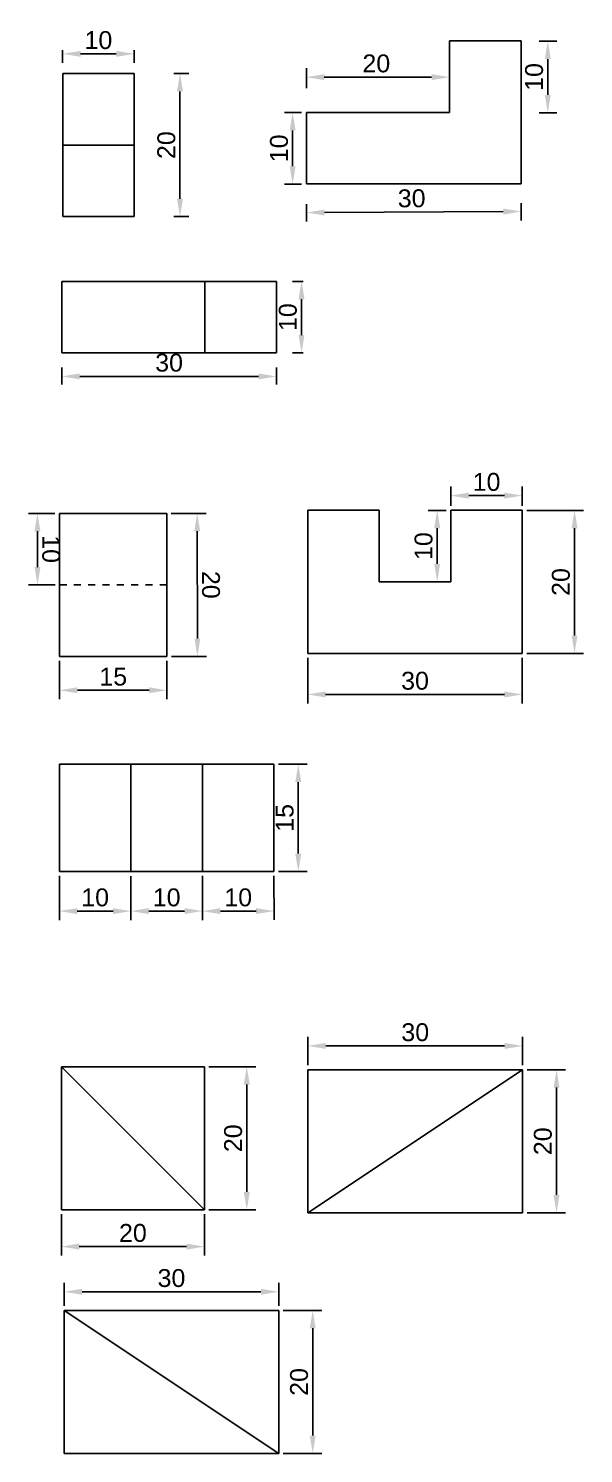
# Model space of a CAD drawing. Header units: millimetres. Extents: x 3000 to 3094, y 3015 to 3398.
# Drawn here: x 3005.2 to 3082.8, y 3198.6 to 3397.8 of the extents above; entities that cross this region are included whole.
import ezdxf

# ---------------------------------------------------------------- set-up
doc = ezdxf.new("R2010")
doc.units = ezdxf.units.MM
doc.linetypes.add('JIS_02_1.0', pattern=[2, 1, -1])
doc.layers.add('kesikli', color=7, linetype='JIS_02_1.0')
doc.styles.get("Standard").update_dxf_attribs({"font": 'arial.ttf'})
doc.dimstyles.new('ISO-25', dxfattribs={"dimtxt": 2.5, "dimasz": 2.5, "dimexe": 1.25, "dimexo": 0.625, "dimtad": 1, "dimtxsty": 'Standard', "dimcen": 2.5, "dimadec": 0, "dimazin": 0, "dimtfac": 1, "dimtmove": 0, "dimatfit": 3, "dimfxl": 1, "dimarcsym": 0})

# ---------------------------------------------------------------- blocks, each defined once
blk = doc.blocks.new('*D5')
at = {"color": 0, "lineweight": -2, "transparency": 16777216}
for p, q in [((3044.07, 3373.26), (3044.09, 3370.85)), ((3074.07, 3373.41), (3074.09, 3371)), ((3046.58, 3372.12), (3071.58, 3372.24))]:
    blk.add_line(p, q, dxfattribs=at)
at = {"color": 0, "transparency": 16777216}
for points in [[(3046.58, 3372.53), (3046.58, 3371.7), (3044.08, 3372.1)], [(3071.58, 3372.66), (3071.58, 3371.82), (3074.08, 3372.25)]]:
    blk.add_solid(points, dxfattribs=at)
at = {"layer": 'Defpoints', "color": 0, "transparency": 16777216}
for p in [(3044.07, 3373.88), (3074.07, 3374.03), (3074.08, 3372.25)]:
    blk.add_point(p, dxfattribs=at)
at = {"color": 0, "transparency": 16777216, "insert": (3058.77, 3374.08), "char_height": 2.5, "attachment_point": 5, "rotation": 0.2884}
blk.add_mtext('30', dxfattribs=at)
blk = doc.blocks.new('*D8')
at = {"color": 0, "lineweight": -2, "transparency": 16777216}
for p, q in [((3044.06, 3389.5), (3044.06, 3392.29)), ((3046.56, 3391.04), (3061.56, 3391.04)), ((3064.06, 3389.5), (3064.06, 3392.29))]:
    blk.add_line(p, q, dxfattribs=at)
at = {"color": 0, "transparency": 16777216}
for points in [[(3046.56, 3391.45), (3046.56, 3390.62), (3044.06, 3391.04)], [(3061.56, 3391.45), (3061.56, 3390.62), (3064.06, 3391.04)]]:
    blk.add_solid(points, dxfattribs=at)
at = {"layer": 'Defpoints', "color": 0, "transparency": 16777216}
for p in [(3064.06, 3391.04), (3044.06, 3388.87), (3064.06, 3388.87)]:
    blk.add_point(p, dxfattribs=at)
at = {"color": 0, "transparency": 16777216, "insert": (3053.83, 3392.94), "char_height": 2.5, "attachment_point": 5}
blk.add_mtext('20', dxfattribs=at)
blk = doc.blocks.new('*D9')
at = {"color": 0, "lineweight": -2, "transparency": 16777216}
for p, q in [((3041.01, 3386.08), (3043.38, 3386.08)), ((3042.13, 3383.58), (3042.13, 3378.58)), ((3041.01, 3376.08), (3043.38, 3376.08))]:
    blk.add_line(p, q, dxfattribs=at)
at = {"color": 0, "transparency": 16777216}
for points in [[(3041.71, 3383.58), (3042.55, 3383.58), (3042.13, 3386.08)], [(3041.71, 3378.58), (3042.55, 3378.58), (3042.13, 3376.08)]]:
    blk.add_solid(points, dxfattribs=at)
at = {"layer": 'Defpoints', "color": 0, "transparency": 16777216}
for p in [(3040.39, 3386.08), (3040.39, 3376.08), (3042.13, 3376.08)]:
    blk.add_point(p, dxfattribs=at)
at = {"color": 0, "transparency": 16777216, "insert": (3040.23, 3381.08), "char_height": 2.5, "attachment_point": 5, "rotation": 90}
blk.add_mtext('10', dxfattribs=at)
blk = doc.blocks.new('*D10')
at = {"color": 0, "lineweight": -2, "transparency": 16777216}
for p, q in [((3076.6, 3396.06), (3079.05, 3396.06)), ((3077.8, 3393.56), (3077.8, 3388.56)), ((3076.6, 3386.06), (3079.05, 3386.06))]:
    blk.add_line(p, q, dxfattribs=at)
at = {"color": 0, "transparency": 16777216}
for points in [[(3077.38, 3393.56), (3078.22, 3393.56), (3077.8, 3396.06)], [(3077.38, 3388.56), (3078.22, 3388.56), (3077.8, 3386.06)]]:
    blk.add_solid(points, dxfattribs=at)
at = {"layer": 'Defpoints', "color": 0, "transparency": 16777216}
for p in [(3075.97, 3396.06), (3075.97, 3386.06), (3077.8, 3386.06)]:
    blk.add_point(p, dxfattribs=at)
at = {"color": 0, "transparency": 16777216, "insert": (3075.9, 3391.06), "char_height": 2.5, "attachment_point": 5, "rotation": 90}
blk.add_mtext('10', dxfattribs=at)
blk = doc.blocks.new('*D11')
at = {"color": 0, "lineweight": -2, "transparency": 16777216}
for p, q in [((3009.98, 3394.79), (3009.98, 3393.04)), ((3012.48, 3394.29), (3017.48, 3394.29)), ((3019.98, 3394.79), (3019.98, 3393.04))]:
    blk.add_line(p, q, dxfattribs=at)
at = {"color": 0, "transparency": 16777216}
for points in [[(3012.48, 3394.71), (3012.48, 3393.88), (3009.98, 3394.29)], [(3017.48, 3394.71), (3017.48, 3393.88), (3019.98, 3394.29)]]:
    blk.add_solid(points, dxfattribs=at)
at = {"layer": 'Defpoints', "color": 0, "transparency": 16777216}
for p in [(3009.98, 3395.41), (3019.98, 3395.41), (3019.98, 3394.29)]:
    blk.add_point(p, dxfattribs=at)
at = {"color": 0, "transparency": 16777216, "insert": (3014.98, 3396.2), "char_height": 2.5, "attachment_point": 5}
blk.add_mtext('10', dxfattribs=at)
blk = doc.blocks.new('*D12')
at = {"color": 0, "lineweight": -2, "transparency": 16777216}
for p, q in [((3025.52, 3391.53), (3027.63, 3391.53)), ((3026.38, 3389.03), (3026.38, 3374.03)), ((3025.52, 3371.53), (3027.63, 3371.53))]:
    blk.add_line(p, q, dxfattribs=at)
at = {"color": 0, "transparency": 16777216}
for points in [[(3025.96, 3389.03), (3026.8, 3389.03), (3026.38, 3391.53)], [(3025.96, 3374.03), (3026.8, 3374.03), (3026.38, 3371.53)]]:
    blk.add_solid(points, dxfattribs=at)
at = {"layer": 'Defpoints', "color": 0, "transparency": 16777216}
for p in [(3024.89, 3391.53), (3024.89, 3371.53), (3026.38, 3371.53)]:
    blk.add_point(p, dxfattribs=at)
at = {"color": 0, "transparency": 16777216, "insert": (3024.48, 3381.53), "char_height": 2.5, "attachment_point": 5, "rotation": 90}
blk.add_mtext('20', dxfattribs=at)
blk = doc.blocks.new('*D13')
at = {"color": 0, "lineweight": -2, "transparency": 16777216}
for p, q in [((3009.86, 3348.08), (3009.86, 3350.44)), ((3012.36, 3349.19), (3037.36, 3349.19)), ((3039.86, 3348.08), (3039.86, 3350.44))]:
    blk.add_line(p, q, dxfattribs=at)
at = {"color": 0, "transparency": 16777216}
for points in [[(3012.36, 3349.61), (3012.36, 3348.78), (3009.86, 3349.19)], [(3037.36, 3349.61), (3037.36, 3348.78), (3039.86, 3349.19)]]:
    blk.add_solid(points, dxfattribs=at)
at = {"layer": 'Defpoints', "color": 0, "transparency": 16777216}
for p in [(3039.86, 3349.19), (3009.86, 3347.46), (3039.86, 3347.46)]:
    blk.add_point(p, dxfattribs=at)
at = {"color": 0, "transparency": 16777216, "insert": (3024.86, 3351.1), "char_height": 2.5, "attachment_point": 5}
blk.add_mtext('30', dxfattribs=at)
blk = doc.blocks.new('*D14')
at = {"color": 0, "lineweight": -2, "transparency": 16777216}
for p, q in [((3043.62, 3362.48), (3042.13, 3362.48)), ((3043.38, 3359.98), (3043.38, 3354.98)), ((3043.62, 3352.48), (3042.13, 3352.48))]:
    blk.add_line(p, q, dxfattribs=at)
at = {"color": 0, "transparency": 16777216}
for points in [[(3042.96, 3359.98), (3043.79, 3359.98), (3043.38, 3362.48)], [(3042.96, 3354.98), (3043.79, 3354.98), (3043.38, 3352.48)]]:
    blk.add_solid(points, dxfattribs=at)
at = {"layer": 'Defpoints', "color": 0, "transparency": 16777216}
for p in [(3044.24, 3362.48), (3043.38, 3352.48), (3044.24, 3352.48)]:
    blk.add_point(p, dxfattribs=at)
at = {"color": 0, "transparency": 16777216, "insert": (3041.47, 3357.48), "char_height": 2.5, "attachment_point": 5, "rotation": 90}
blk.add_mtext('10', dxfattribs=at)
blk = doc.blocks.new('*D17')
at = {"layer": 'Defpoints', "color": 0, "lineweight": -2, "transparency": 16777216}
for p, q in [((3044.24, 3309.85), (3044.24, 3303.48)), ((3074.24, 3309.85), (3074.24, 3303.48)), ((3046.74, 3304.73), (3071.74, 3304.73))]:
    blk.add_line(p, q, dxfattribs=at)
at = {"layer": 'Defpoints', "color": 0, "transparency": 16777216}
for p in [(3044.24, 3310.47), (3074.24, 3310.47), (3074.24, 3304.73)]:
    blk.add_point(p, dxfattribs=at)
for points in [[(3046.74, 3305.15), (3046.74, 3304.31), (3044.24, 3304.73)], [(3071.74, 3305.15), (3071.74, 3304.31), (3074.24, 3304.73)]]:
    blk.add_solid(points, dxfattribs=at)
at = {"layer": 'Defpoints', "color": 0, "transparency": 16777216, "insert": (3059.24, 3306.63), "char_height": 2.5, "attachment_point": 5}
blk.add_mtext('30', dxfattribs=at)
blk = doc.blocks.new('*D18')
at = {"layer": 'Defpoints', "color": 0, "lineweight": -2, "transparency": 16777216}
for p, q in [((3074.86, 3330.47), (3082.79, 3330.47)), ((3081.54, 3327.97), (3081.54, 3312.97)), ((3074.86, 3310.47), (3082.79, 3310.47))]:
    blk.add_line(p, q, dxfattribs=at)
at = {"layer": 'Defpoints', "color": 0, "transparency": 16777216}
for p in [(3074.24, 3330.47), (3074.24, 3310.47), (3081.54, 3310.47)]:
    blk.add_point(p, dxfattribs=at)
for points in [[(3081.13, 3327.97), (3081.96, 3327.97), (3081.54, 3330.47)], [(3081.13, 3312.97), (3081.96, 3312.97), (3081.54, 3310.47)]]:
    blk.add_solid(points, dxfattribs=at)
at = {"layer": 'Defpoints', "color": 0, "transparency": 16777216, "insert": (3079.64, 3320.45), "char_height": 2.5, "attachment_point": 5, "rotation": 90}
blk.add_mtext('20', dxfattribs=at)
blk = doc.blocks.new('*D19')
at = {"layer": 'Defpoints', "color": 0, "lineweight": -2, "transparency": 16777216}
for p, q in [((3064.24, 3331.1), (3064.24, 3333.78)), ((3074.24, 3331.1), (3074.24, 3333.78)), ((3066.74, 3332.53), (3071.74, 3332.53))]:
    blk.add_line(p, q, dxfattribs=at)
at = {"layer": 'Defpoints', "color": 0, "transparency": 16777216}
for p in [(3074.24, 3332.53), (3064.24, 3330.47), (3074.24, 3330.47)]:
    blk.add_point(p, dxfattribs=at)
for points in [[(3066.74, 3332.95), (3066.74, 3332.11), (3064.24, 3332.53)], [(3071.74, 3332.95), (3071.74, 3332.11), (3074.24, 3332.53)]]:
    blk.add_solid(points, dxfattribs=at)
at = {"layer": 'Defpoints', "color": 0, "transparency": 16777216, "insert": (3069.24, 3334.43), "char_height": 2.5, "attachment_point": 5}
blk.add_mtext('10', dxfattribs=at)
blk = doc.blocks.new('*D20')
at = {"layer": 'Defpoints', "color": 0, "lineweight": -2, "transparency": 16777216}
for p, q in [((3063.61, 3330.47), (3061.09, 3330.47)), ((3062.34, 3327.97), (3062.34, 3322.97)), ((3063.61, 3320.47), (3061.09, 3320.47))]:
    blk.add_line(p, q, dxfattribs=at)
at = {"layer": 'Defpoints', "color": 0, "transparency": 16777216}
for p in [(3064.24, 3330.47), (3062.34, 3320.47), (3064.24, 3320.47)]:
    blk.add_point(p, dxfattribs=at)
for points in [[(3061.92, 3327.97), (3062.76, 3327.97), (3062.34, 3330.47)], [(3061.92, 3322.97), (3062.76, 3322.97), (3062.34, 3320.47)]]:
    blk.add_solid(points, dxfattribs=at)
at = {"layer": 'Defpoints', "color": 0, "transparency": 16777216, "insert": (3060.44, 3325.47), "char_height": 2.5, "attachment_point": 5, "rotation": 90}
blk.add_mtext('10', dxfattribs=at)
blk = doc.blocks.new('*D21')
at = {"layer": 'Defpoints', "color": 0, "lineweight": -2, "transparency": 16777216}
for p, q in [((3040.14, 3294.97), (3044.17, 3294.97)), ((3042.92, 3292.47), (3042.92, 3282.47)), ((3040.14, 3279.97), (3044.17, 3279.97))]:
    blk.add_line(p, q, dxfattribs=at)
at = {"layer": 'Defpoints', "color": 0, "transparency": 16777216}
for p in [(3039.52, 3294.97), (3039.52, 3279.97), (3042.92, 3279.97)]:
    blk.add_point(p, dxfattribs=at)
for points in [[(3042.5, 3292.47), (3043.34, 3292.47), (3042.92, 3294.97)], [(3042.5, 3282.47), (3043.34, 3282.47), (3042.92, 3279.97)]]:
    blk.add_solid(points, dxfattribs=at)
at = {"layer": 'Defpoints', "color": 0, "transparency": 16777216, "insert": (3041.02, 3287.47), "char_height": 2.5, "attachment_point": 5, "rotation": 90}
blk.add_mtext('15', dxfattribs=at)
blk = doc.blocks.new('*D22')
at = {"layer": 'Defpoints', "color": 0, "lineweight": -2, "transparency": 16777216}
for p, q in [((3009.55, 3309.42), (3009.55, 3304.06)), ((3024.55, 3309.42), (3024.55, 3304.06)), ((3012.05, 3305.31), (3022.05, 3305.31))]:
    blk.add_line(p, q, dxfattribs=at)
at = {"layer": 'Defpoints', "color": 0, "transparency": 16777216}
for p in [(3009.55, 3310.05), (3024.55, 3310.05), (3024.55, 3305.31)]:
    blk.add_point(p, dxfattribs=at)
for points in [[(3012.05, 3305.73), (3012.05, 3304.9), (3009.55, 3305.31)], [(3022.05, 3305.73), (3022.05, 3304.9), (3024.55, 3305.31)]]:
    blk.add_solid(points, dxfattribs=at)
at = {"layer": 'Defpoints', "color": 0, "transparency": 16777216, "insert": (3017.05, 3307.21), "char_height": 2.5, "attachment_point": 5}
blk.add_mtext('15', dxfattribs=at)
blk = doc.blocks.new('*D23')
at = {"layer": 'Defpoints', "color": 0, "lineweight": -2, "transparency": 16777216}
for p, q in [((3029.52, 3279.35), (3029.53, 3273.18)), ((3039.52, 3279.36), (3039.53, 3273.2)), ((3032.03, 3274.44), (3037.03, 3274.44))]:
    blk.add_line(p, q, dxfattribs=at)
at = {"layer": 'Defpoints', "color": 0, "transparency": 16777216}
for p in [(3029.52, 3279.97), (3039.52, 3279.99), (3039.53, 3274.45)]:
    blk.add_point(p, dxfattribs=at)
for points in [[(3032.03, 3274.85), (3032.03, 3274.02), (3029.53, 3274.43)], [(3037.03, 3274.86), (3037.03, 3274.03), (3039.53, 3274.45)]]:
    blk.add_solid(points, dxfattribs=at)
at = {"layer": 'Defpoints', "color": 0, "transparency": 16777216, "insert": (3034.52, 3276.34), "char_height": 2.5, "attachment_point": 5, "rotation": 0.0835}
blk.add_mtext('10', dxfattribs=at)
blk = doc.blocks.new('*D24')
at = {"layer": 'Defpoints', "color": 0, "lineweight": -2, "transparency": 16777216}
for p, q in [((3029.52, 3279.35), (3029.53, 3273.2)), ((3019.52, 3279.33), (3019.53, 3273.19)), ((3022.03, 3274.44), (3027.03, 3274.45))]:
    blk.add_line(p, q, dxfattribs=at)
at = {"layer": 'Defpoints', "color": 0, "transparency": 16777216}
for p in [(3019.52, 3279.96), (3029.52, 3279.97), (3029.53, 3274.45)]:
    blk.add_point(p, dxfattribs=at)
for points in [[(3022.03, 3274.86), (3022.03, 3274.02), (3019.53, 3274.44)], [(3027.03, 3274.86), (3027.03, 3274.03), (3029.53, 3274.45)]]:
    blk.add_solid(points, dxfattribs=at)
at = {"layer": 'Defpoints', "color": 0, "transparency": 16777216, "insert": (3024.52, 3276.34), "char_height": 2.5, "attachment_point": 5, "rotation": 0.0835}
blk.add_mtext('10', dxfattribs=at)
blk = doc.blocks.new('*D25')
at = {"layer": 'Defpoints', "color": 0, "lineweight": -2, "transparency": 16777216}
for p, q in [((3009.52, 3279.35), (3009.52, 3273.19)), ((3019.52, 3279.33), (3019.52, 3273.19)), ((3012.02, 3274.44), (3017.02, 3274.44))]:
    blk.add_line(p, q, dxfattribs=at)
at = {"layer": 'Defpoints', "color": 0, "transparency": 16777216}
for p in [(3009.52, 3279.97), (3019.52, 3279.96), (3019.52, 3274.44)]:
    blk.add_point(p, dxfattribs=at)
for points in [[(3012.02, 3274.85), (3012.02, 3274.02), (3009.52, 3274.44)], [(3017.02, 3274.85), (3017.02, 3274.02), (3019.52, 3274.44)]]:
    blk.add_solid(points, dxfattribs=at)
at = {"layer": 'Defpoints', "color": 0, "transparency": 16777216, "insert": (3014.52, 3276.34), "char_height": 2.5, "attachment_point": 5}
blk.add_mtext('10', dxfattribs=at)
blk = doc.blocks.new('*D26')
at = {"layer": 'Defpoints', "color": 0, "lineweight": -2, "transparency": 16777216}
for p, q in [((3025.15, 3330.05), (3030.04, 3330.05)), ((3028.79, 3327.55), (3028.81, 3312.55)), ((3025.18, 3310.05), (3030.07, 3310.05))]:
    blk.add_line(p, q, dxfattribs=at)
at = {"layer": 'Defpoints', "color": 0, "transparency": 16777216}
for p in [(3024.53, 3330.05), (3024.55, 3310.05), (3028.82, 3310.05)]:
    blk.add_point(p, dxfattribs=at)
for points in [[(3029.21, 3327.55), (3028.38, 3327.55), (3028.79, 3330.05)], [(3029.23, 3312.55), (3028.4, 3312.55), (3028.82, 3310.05)]]:
    blk.add_solid(points, dxfattribs=at)
at = {"layer": 'Defpoints', "color": 0, "transparency": 16777216, "insert": (3030.7, 3320.06), "char_height": 2.5, "attachment_point": 5, "rotation": 270.0691}
blk.add_mtext('20', dxfattribs=at)
blk = doc.blocks.new('*D27')
at = {"layer": 'Defpoints', "color": 0, "lineweight": -2, "transparency": 16777216}
for p, q in [((3008.9, 3330.05), (3005.2, 3330.04)), ((3006.46, 3327.54), (3006.46, 3322.54)), ((3008.92, 3320.05), (3005.22, 3320.04))]:
    blk.add_line(p, q, dxfattribs=at)
at = {"layer": 'Defpoints', "color": 0, "transparency": 16777216}
for p in [(3009.53, 3330.05), (3006.47, 3320.04), (3009.54, 3320.05)]:
    blk.add_point(p, dxfattribs=at)
for points in [[(3006.87, 3327.54), (3006.04, 3327.54), (3006.45, 3330.04)], [(3006.88, 3322.54), (3006.05, 3322.54), (3006.47, 3320.04)]]:
    blk.add_solid(points, dxfattribs=at)
at = {"layer": 'Defpoints', "color": 0, "transparency": 16777216, "insert": (3008.36, 3325.05), "char_height": 2.5, "attachment_point": 5, "rotation": 270.0691}
blk.add_mtext('10', dxfattribs=at)
blk = doc.blocks.new('*D28')
at = {"layer": 'Defpoints', "color": 0, "lineweight": -2, "transparency": 16777216}
for p, q in [((3044.27, 3252.88), (3044.27, 3256.84)), ((3046.77, 3255.59), (3071.77, 3255.59)), ((3074.27, 3252.88), (3074.27, 3256.84))]:
    blk.add_line(p, q, dxfattribs=at)
at = {"layer": 'Defpoints', "color": 0, "transparency": 16777216}
for p in [(3074.27, 3255.59), (3044.27, 3252.26), (3074.27, 3252.26)]:
    blk.add_point(p, dxfattribs=at)
for points in [[(3046.77, 3256.01), (3046.77, 3255.17), (3044.27, 3255.59)], [(3071.77, 3256.01), (3071.77, 3255.17), (3074.27, 3255.59)]]:
    blk.add_solid(points, dxfattribs=at)
at = {"layer": 'Defpoints', "color": 0, "transparency": 16777216, "insert": (3059.27, 3257.49), "char_height": 2.5, "attachment_point": 5}
blk.add_mtext('30', dxfattribs=at)
blk = doc.blocks.new('*D29')
at = {"layer": 'Defpoints', "color": 0, "lineweight": -2, "transparency": 16777216}
for p, q in [((3074.9, 3252.26), (3080.27, 3252.26)), ((3079.02, 3249.76), (3079.02, 3234.76)), ((3074.9, 3232.26), (3080.27, 3232.26))]:
    blk.add_line(p, q, dxfattribs=at)
at = {"layer": 'Defpoints', "color": 0, "transparency": 16777216}
for p in [(3074.27, 3252.26), (3074.27, 3232.26), (3079.02, 3232.26)]:
    blk.add_point(p, dxfattribs=at)
for points in [[(3078.61, 3249.76), (3079.44, 3249.76), (3079.02, 3252.26)], [(3078.61, 3234.76), (3079.44, 3234.76), (3079.02, 3232.26)]]:
    blk.add_solid(points, dxfattribs=at)
at = {"layer": 'Defpoints', "color": 0, "transparency": 16777216, "insert": (3077.12, 3242.26), "char_height": 2.5, "attachment_point": 5, "rotation": 90}
blk.add_mtext('20', dxfattribs=at)
blk = doc.blocks.new('*D30')
at = {"layer": 'Defpoints', "color": 0, "lineweight": -2, "transparency": 16777216}
for p, q in [((3009.8, 3232.06), (3009.8, 3226.28)), ((3029.8, 3232.06), (3029.8, 3226.28)), ((3012.3, 3227.53), (3027.3, 3227.53))]:
    blk.add_line(p, q, dxfattribs=at)
at = {"layer": 'Defpoints', "color": 0, "transparency": 16777216}
for p in [(3009.8, 3232.68), (3029.8, 3232.68), (3029.8, 3227.53)]:
    blk.add_point(p, dxfattribs=at)
for points in [[(3012.3, 3227.95), (3012.3, 3227.11), (3009.8, 3227.53)], [(3027.3, 3227.95), (3027.3, 3227.11), (3029.8, 3227.53)]]:
    blk.add_solid(points, dxfattribs=at)
at = {"layer": 'Defpoints', "color": 0, "transparency": 16777216, "insert": (3019.8, 3229.43), "char_height": 2.5, "attachment_point": 5}
blk.add_mtext('20', dxfattribs=at)
blk = doc.blocks.new('*D31')
at = {"layer": 'Defpoints', "color": 0, "lineweight": -2, "transparency": 16777216}
for p, q in [((3030.42, 3252.68), (3036.97, 3252.68)), ((3035.72, 3250.18), (3035.72, 3235.18)), ((3030.42, 3232.68), (3036.97, 3232.68))]:
    blk.add_line(p, q, dxfattribs=at)
at = {"layer": 'Defpoints', "color": 0, "transparency": 16777216}
for p in [(3029.8, 3252.68), (3029.8, 3232.68), (3035.72, 3232.68)]:
    blk.add_point(p, dxfattribs=at)
for points in [[(3035.3, 3250.18), (3036.14, 3250.18), (3035.72, 3252.68)], [(3035.3, 3235.18), (3036.14, 3235.18), (3035.72, 3232.68)]]:
    blk.add_solid(points, dxfattribs=at)
at = {"layer": 'Defpoints', "color": 0, "transparency": 16777216, "insert": (3033.82, 3242.68), "char_height": 2.5, "attachment_point": 5, "rotation": 90}
blk.add_mtext('20', dxfattribs=at)
blk = doc.blocks.new('*D32')
at = {"layer": 'Defpoints', "color": 0, "lineweight": -2, "transparency": 16777216}
for p, q in [((3010.19, 3219.23), (3010.19, 3222.47)), ((3040.19, 3219.23), (3040.19, 3222.47)), ((3012.69, 3221.22), (3037.69, 3221.22))]:
    blk.add_line(p, q, dxfattribs=at)
at = {"layer": 'Defpoints', "color": 0, "transparency": 16777216}
for p in [(3040.19, 3221.22), (3010.19, 3218.61), (3040.19, 3218.61)]:
    blk.add_point(p, dxfattribs=at)
for points in [[(3012.69, 3221.63), (3012.69, 3220.8), (3010.19, 3221.22)], [(3037.69, 3221.63), (3037.69, 3220.8), (3040.19, 3221.22)]]:
    blk.add_solid(points, dxfattribs=at)
at = {"layer": 'Defpoints', "color": 0, "transparency": 16777216, "insert": (3025.19, 3223.12), "char_height": 2.5, "attachment_point": 5}
blk.add_mtext('30', dxfattribs=at)
blk = doc.blocks.new('*D33')
at = {"layer": 'Defpoints', "color": 0, "lineweight": -2, "transparency": 16777216}
for p, q in [((3040.81, 3218.61), (3046.19, 3218.61)), ((3044.94, 3216.11), (3044.94, 3201.11)), ((3040.81, 3198.61), (3046.19, 3198.61))]:
    blk.add_line(p, q, dxfattribs=at)
at = {"layer": 'Defpoints', "color": 0, "transparency": 16777216}
for p in [(3040.19, 3218.61), (3040.19, 3198.61), (3044.94, 3198.61)]:
    blk.add_point(p, dxfattribs=at)
for points in [[(3044.52, 3216.11), (3045.35, 3216.11), (3044.94, 3218.61)], [(3044.52, 3201.11), (3045.35, 3201.11), (3044.94, 3198.61)]]:
    blk.add_solid(points, dxfattribs=at)
at = {"layer": 'Defpoints', "color": 0, "transparency": 16777216, "insert": (3043.04, 3208.61), "char_height": 2.5, "attachment_point": 5, "rotation": 90}
blk.add_mtext('20', dxfattribs=at)

msp = doc.modelspace()

# ---------------------------------------------------------------- linework, layer by layer
for p, q in [((3064.063, 3386.097), (3064.063, 3396.097)), ((3064.063, 3396.097), (3074.063, 3396.097)), ((3074.063, 3396.097), (3074.063, 3376.097)), ((3009.981, 3391.533), (3009.981, 3371.533)), ((3019.981, 3391.533), (3009.981, 3391.533)), ((3009.981, 3391.533), (3009.981, 3381.533)), ((3019.981, 3371.533), (3019.981, 3391.533)), ((3044.063, 3386.097), (3064.063, 3386.097)), ((3044.063, 3376.097), (3044.063, 3386.097)), ((3009.981, 3381.533), (3019.981, 3381.533)), ((3074.063, 3376.097), (3044.063, 3376.097)), ((3009.981, 3371.533), (3019.981, 3371.533)), ((3009.858, 3362.48), (3009.858, 3352.48)), ((3039.858, 3362.48), (3009.858, 3362.48)), ((3009.858, 3362.48), (3029.858, 3362.48)), ((3029.858, 3362.48), (3029.858, 3352.48)), ((3039.858, 3352.48), (3039.858, 3362.48)), ((3009.858, 3352.48), (3039.858, 3352.48)), ((3024.53, 3330.048), (3009.53, 3330.048)), ((3009.53, 3330.048), (3009.554, 3310.048)), ((3009.53, 3330.048), (3009.554, 3310.048)), ((3024.554, 3310.048), (3024.53, 3330.048)), ((3054.24, 3330.471), (3044.24, 3330.471)), ((3044.24, 3330.471), (3044.24, 3310.471)), ((3054.24, 3320.471), (3054.24, 3330.471)), ((3074.24, 3330.471), (3064.24, 3330.471)), ((3064.24, 3330.471), (3064.24, 3320.471)), ((3074.24, 3310.471), (3074.24, 3330.471)), ((3064.24, 3320.471), (3054.24, 3320.471)), ((3009.554, 3310.048), (3024.554, 3310.048)), ((3044.24, 3310.471), (3074.24, 3310.471))]:
    msp.add_line(p, q)
msp.add_point((3009.542, 3320.048))
msp.add_point((3009.542, 3320.048))
at = {"layer": 'Defpoints'}
for p, q in [((3009.519, 3294.971), (3039.519, 3294.971)), ((3009.519, 3294.971), (3009.519, 3279.971)), ((3019.519, 3279.956), (3019.519, 3294.971)), ((3029.519, 3279.971), (3029.519, 3294.971)), ((3039.519, 3294.971), (3039.519, 3279.971)), ((3009.519, 3279.971), (3039.519, 3279.971)), ((3019.519, 3279.956), (3009.519, 3279.971)), ((3029.519, 3279.971), (3019.519, 3279.956)), ((3039.519, 3279.971), (3029.519, 3279.971)), ((3029.799, 3252.682), (3009.799, 3252.682)), ((3009.799, 3252.682), (3009.799, 3232.682)), ((3009.799, 3252.682), (3029.799, 3232.682)), ((3029.799, 3232.682), (3029.799, 3252.682)), ((3074.273, 3252.259), (3044.273, 3232.259)), ((3044.273, 3232.259), (3044.273, 3252.259)), ((3044.273, 3252.259), (3074.273, 3252.259)), ((3074.273, 3232.259), (3074.273, 3252.259)), ((3009.799, 3232.682), (3029.799, 3232.682)), ((3044.273, 3232.259), (3074.273, 3232.259)), ((3010.187, 3218.606), (3040.187, 3218.606)), ((3010.187, 3198.606), (3010.187, 3218.606)), ((3040.187, 3198.606), (3010.187, 3218.606)), ((3040.187, 3218.606), (3040.187, 3198.606)), ((3040.187, 3198.606), (3010.187, 3198.606))]:
    msp.add_line(p, q, dxfattribs=at)
at = {"layer": 'kesikli'}
msp.add_line((3009.542, 3320.048), (3024.542, 3320.048), dxfattribs=at)

# ---------------------------------------------------------------- dimensions: what is measured, and where the dimension line sits
for base, p1, p2, picture, middle in [((3019.981, 3394.294), (3009.981, 3395.411), (3019.981, 3395.411), '*D11', (3014.981, 3396.196)), ((3039.858, 3349.193), (3009.858, 3347.456), (3039.858, 3347.456), '*D13', (3024.858, 3351.095))]:
    dim = msp.add_linear_dim(base=base, p1=p1, p2=p2, dimstyle='ISO-25')
    dim.commit()
    dim.dimension.update_dxf_attribs({"geometry": picture, "text_midpoint": middle})
for base, p1, p2, picture, middle in [((3077.801, 3386.056), (3075.975, 3396.056), (3075.975, 3386.056), '*D10', (3075.9, 3391.056)), ((3026.38, 3371.533), (3024.89, 3391.533), (3024.89, 3371.533), '*D12', (3024.479, 3381.533)), ((3042.131, 3376.076), (3040.39, 3386.076), (3040.39, 3376.076), '*D9', (3040.229, 3381.076)), ((3043.375, 3352.48), (3044.244, 3362.48), (3044.244, 3352.48), '*D14', (3041.474, 3357.48))]:
    dim = msp.add_linear_dim(base=base, p1=p1, p2=p2, angle=90, dimstyle='ISO-25')
    dim.commit()
    dim.dimension.update_dxf_attribs({"geometry": picture, "text_midpoint": middle})
dim = msp.add_linear_dim(base=(3064.063, 3391.037), p1=(3044.063, 3388.874), p2=(3064.063, 3388.874), dimstyle='ISO-25')
dim.commit()
dim.dimension.update_dxf_attribs({"geometry": '*D8', "text_midpoint": (3053.828, 3391.037), "dimtype": 160})
dim = msp.add_linear_dim(base=(3074.08, 3372.254), p1=(3044.071, 3373.882), p2=(3074.071, 3374.033), angle=0.28844, dimstyle='ISO-25')
dim.commit()
dim.dimension.update_dxf_attribs({"geometry": '*D5', "text_midpoint": (3058.775, 3372.177), "dimtype": 161})
at = {"layer": 'Defpoints'}
for base, p1, p2, picture, middle in [((3074.24, 3332.53), (3064.24, 3330.471), (3074.24, 3330.471), '*D19', (3069.24, 3334.432)), ((3024.554, 3305.313), (3009.554, 3310.048), (3024.554, 3310.048), '*D22', (3017.054, 3307.215)), ((3074.24, 3304.73), (3044.24, 3310.471), (3074.24, 3310.471), '*D17', (3059.24, 3306.632)), ((3019.519, 3274.435), (3009.519, 3279.971), (3019.519, 3279.956), '*D25', (3014.519, 3276.337)), ((3074.273, 3255.589), (3044.273, 3252.259), (3074.273, 3252.259), '*D28', (3059.273, 3257.491)), ((3029.799, 3227.531), (3009.799, 3232.682), (3029.799, 3232.682), '*D30', (3019.799, 3229.432)), ((3040.187, 3221.218), (3010.187, 3218.606), (3040.187, 3218.606), '*D32', (3025.187, 3223.12))]:
    dim = msp.add_linear_dim(base=base, p1=p1, p2=p2, dimstyle='ISO-25', dxfattribs=at)
    dim.commit()
    dim.dimension.update_dxf_attribs({"geometry": picture, "text_midpoint": middle})
for p1, p2, distance, picture, middle in [((3009.53, 3330.048), (3009.542, 3320.048), -3.076, '*D27', (3008.361, 3325.047)), ((3024.53, 3330.048), (3024.554, 3310.048), 4.261, '*D26', (3030.705, 3320.056)), ((3019.519, 3279.956), (3029.519, 3279.971), -5.521, '*D24', (3024.524, 3276.344)), ((3029.519, 3279.971), (3039.519, 3279.985), -5.537, '*D23', (3034.524, 3276.343))]:
    dim = msp.add_aligned_dim(p1=p1, p2=p2, distance=distance, dimstyle='ISO-25', dxfattribs=at)
    dim.commit()
    dim.dimension.update_dxf_attribs({"geometry": picture, "text_midpoint": middle})
for base, p1, p2, picture, middle in [((3062.339, 3320.471), (3064.24, 3330.471), (3064.24, 3320.471), '*D20', (3062.339, 3325.471)), ((3081.543, 3310.471), (3074.24, 3330.471), (3074.24, 3310.471), '*D18', (3081.543, 3320.454))]:
    dim = msp.add_linear_dim(base=base, p1=p1, p2=p2, angle=90, dimstyle='ISO-25', dxfattribs=at)
    dim.commit()
    dim.dimension.update_dxf_attribs({"geometry": picture, "text_midpoint": middle, "dimtype": 160})
for base, p1, p2, picture, middle in [((3042.92, 3279.971), (3039.519, 3294.971), (3039.519, 3279.971), '*D21', (3041.018, 3287.471)), ((3035.72, 3232.682), (3029.799, 3252.682), (3029.799, 3232.682), '*D31', (3033.818, 3242.682)), ((3079.024, 3232.259), (3074.273, 3252.259), (3074.273, 3232.259), '*D29', (3077.122, 3242.259)), ((3044.938, 3198.606), (3040.187, 3218.606), (3040.187, 3198.606), '*D33', (3043.036, 3208.606))]:
    dim = msp.add_linear_dim(base=base, p1=p1, p2=p2, angle=90, dimstyle='ISO-25', dxfattribs=at)
    dim.commit()
    dim.dimension.update_dxf_attribs({"geometry": picture, "text_midpoint": middle})

doc.saveas('drawing.dxf')
